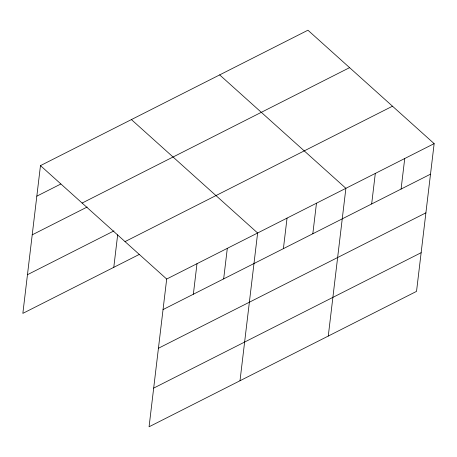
<?xml version="1.0" encoding="UTF-8"?>
<svg xmlns="http://www.w3.org/2000/svg" width="457" height="457" viewBox="0 0 457 457"><rect width="100%" height="100%" fill="white"/><g stroke="black" fill="none" stroke-linecap="round" stroke-linejoin="round"><path stroke-width="0.69" d="M40.467 165.623L166.685 279.038L149.068 426.787L416.533 291.377L434.15 143.629L307.932 30.213L40.467 165.623L22.85 313.371L139.454 254.338M113.787 267.328L117.66 234.869M193.357 294.234L196.996 263.695M223.667 278.89L227.306 248.345M240.005 380.75L257.622 233.001L131.405 119.585M283.403 248.648L287.042 218.103M312.822 233.75L316.467 203.211M328.269 336.061L345.886 188.318L219.668 74.897M371.667 203.959L375.306 173.42M401.086 189.067L404.731 158.528M36.828 196.162L60.827 184.011M82.117 203.051L349.588 67.642M32.213 234.841L87.156 207.027M27.46 274.691L113.982 230.888M125.029 241.61L392.5 106.201M166.685 279.038L434.15 143.629M163.04 309.578L430.505 174.168M158.43 348.257L425.895 212.848M153.678 388.107L421.143 252.698"/></g></svg>
